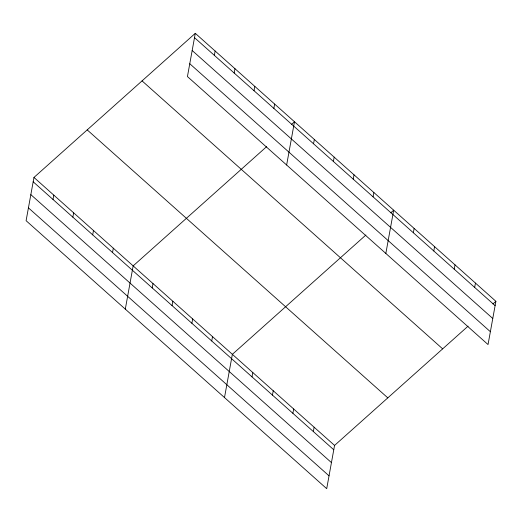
<?xml version="1.0" encoding="UTF-8"?>
<svg xmlns="http://www.w3.org/2000/svg" width="522" height="522" viewBox="0 0 522 522"><rect width="100%" height="100%" fill="white"/><g stroke="black" fill="none" stroke-linecap="round" stroke-linejoin="round"><path stroke-width="0.78" d="M195.293 33.323L187.437 76.571L488.037 344.553L495.9 301.305L195.293 33.323L33.963 177.447L26.1 220.695L326.707 488.677L334.563 445.429L468.097 326.139M53.009 199.482L53.799 195.137M72.852 217.165L73.641 212.826M92.688 234.854L93.477 230.509M112.53 252.537L113.32 248.198M125.3 309.135L133.162 265.881L266.69 146.591M152.209 287.916L152.998 283.57M214.346 55.352L215.136 51.006M172.051 305.598L172.841 301.259M234.189 73.034L234.972 68.695M191.887 323.288L192.677 318.942M254.025 90.724L254.814 86.378M211.73 340.977L212.519 336.631M273.867 108.413L274.657 104.067M224.499 397.568L232.362 354.321L365.889 235.024M286.637 165.004L294.493 121.756L291.537 124.399M252.009 376.884L252.798 372.538M313.546 143.785L314.335 139.439M272.451 395.108L273.241 390.763M333.388 161.468L334.171 157.129M292.894 413.326L293.684 408.987M353.224 179.157L354.014 174.818M313.337 431.55L314.127 427.211M373.067 196.846L373.856 192.501M385.836 253.438L393.692 210.19L390.737 212.832M413.346 232.753L414.135 228.414M433.789 250.978L434.578 246.632M454.231 269.202L455.021 264.856M474.668 287.42L475.457 283.081M492.944 303.948L495.9 301.305M194.504 37.662L495.11 305.644M192.174 50.504L492.775 318.485M189.767 63.73L490.373 331.711M142.056 80.884L442.656 348.866M87.2 129.887L387.807 397.868M33.963 177.447L334.563 445.429M33.173 181.793L333.773 449.775M30.837 194.634L331.444 462.616M28.436 207.86L329.036 475.842"/></g></svg>
